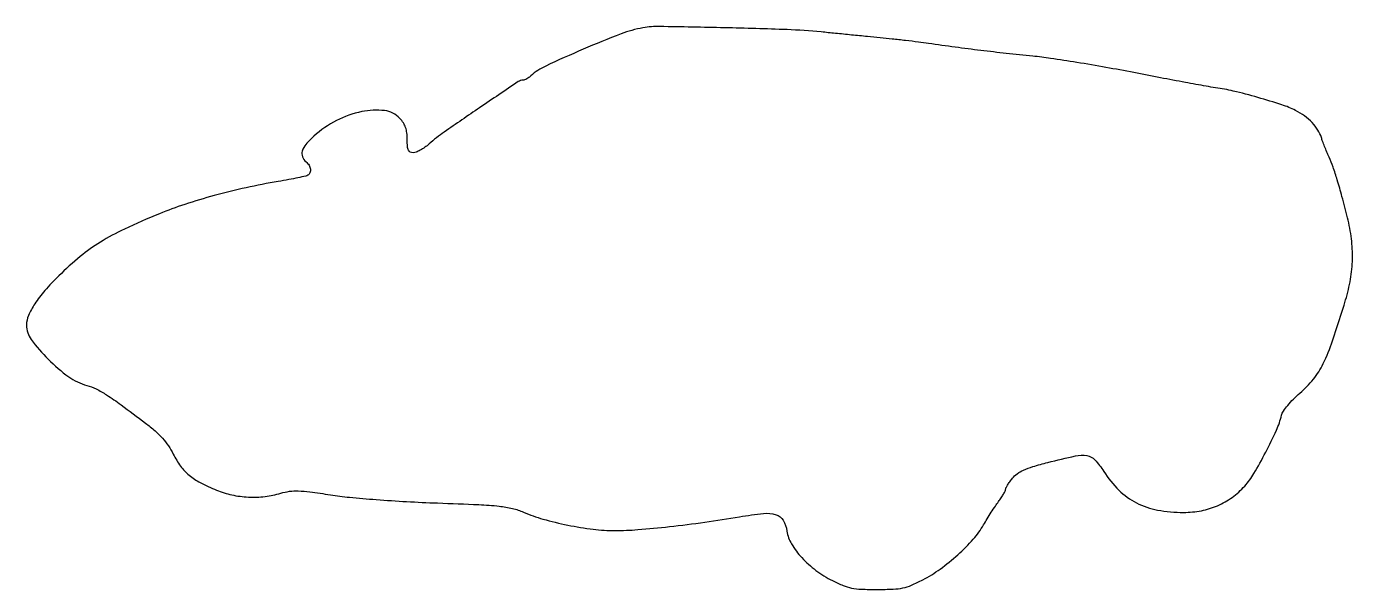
# Model space of a CAD drawing. Extents: x 0 to 439, y 1 to 187.
import ezdxf

# ---------------------------------------------------------------- set-up
doc = ezdxf.new("R2010")
doc.units = 0

msp = doc.modelspace()

# ---------------------------------------------------------------- linework, layer by layer
msp.add_lwpolyline([(204, 186.299572, 0.048698), (196.739192, 184.300102, 0.009584), (184.193449, 179.213319, 0.008086), (171.805305, 173.673065, 0.074852), (166.927189, 170.434107, -0.027731), (166.24862, 169.885245, -0.028648), (165.520574, 169.421269, -0.029884), (164.846836, 169.095518, -0.097964), (164.363996, 169, 0.149067), (162.727685, 168.501075, 0.000945), (149.931877, 159.863016, 0.00331), (138.252944, 151.833412, 0.027909), (133.227771, 147.895123, -0.026682), (131.821047, 146.787078, -0.027728), (130.321729, 145.850442, -0.028817), (128.941563, 145.19168, -0.097232), (127.965204, 145, -0.104581), (126.957973, 145.213004, -0.184555), (126.36284, 145.803884, -0.091282), (126.070867, 146.987126, -0.014967), (126, 149.353977, 0.029971), (125.867282, 151.566124, 0.054332), (125.457263, 153.329947, 0.059215), (124.707964, 154.860531, 0.043493), (123.547749, 156.353977, 0.178909), (118.491167, 158.918194, 0.079811), (110.922018, 158.584627, 0.068136), (102.548975, 155.628542, 0.064907), (95.124962, 150.493931, 0.032172), (92.471764, 147.767369, 0.102282), (91.250798, 145.551325, 0.166548), (91.307809, 143.672642, 0.130144), (92.5, 142, -0.081715), (93.483922, 140.866798, -0.105888), (93.942932, 139.573095, -0.129186), (93.792289, 138.393232, -0.159657), (93.081538, 137.550393, -0.082875), (92.396974, 137.270438, -0.003536), (89.83861, 136.709727, -0.005978), (86.781765, 136.100482, -0.004213), (83.331538, 135.485664, 0.012146), (72.677348, 133.412212, 0.012119), (62.128437, 130.822444, 0.012707), (52.338808, 127.896934, 0.019229), (44, 124.812743, 0.010934), (32.405196, 119.710045, 0.029067), (24.444887, 115.417346, 0.034223), (17.805457, 110.666375, 0.021118), (10.658141, 104.247569, 0.019515), (6.055024, 99.383028, 0.034775), (2.724507, 94.995089, 0.043245), (0.655134, 91.145958, 0.102066), (0, 87.970013, 0.160289), (1.575933, 83.180392, 0.037479), (7.163596, 76.688343, 0.039119), (13.96257, 70.879739, 0.091699), (19.969572, 68.008193, -0.049099), (23.032838, 66.851143, -0.027907), (26.483605, 64.897899, -0.016047), (31.277688, 61.597234, -0.003455), (39.351982, 55.560956, -0.01771), (42.545668, 52.955632, -0.030063), (44.997203, 50.531342, -0.033758), (46.936191, 48.050378, -0.031885), (48.564644, 45.28469, 0.04081), (51.002552, 41.308136, 0.0613), (53.785111, 38.345099, 0.053117), (57.498261, 35.868512, 0.022959), (62.892457, 33.354203, 0.04548), (67.946907, 31.794195, 0.040254), (73.412696, 31.09072, 0.040177), (78.931853, 31.271672, 0.044842), (84.145168, 32.343175, -0.038562), (87.042108, 32.976548, -0.04252), (89.907847, 33.129075, -0.025563), (93.768288, 32.808199, -0.005215), (100.554099, 31.820959, 0.014322), (106.884749, 31.017375, 0.00545), (115.749592, 30.246702, 0.005199), (125.796021, 29.588526, 0.004951), (136.018514, 29.126976, -0.002303), (149.683827, 28.582505, -0.015379), (156.470326, 28.071315, -0.031189), (160.840157, 27.328868, -0.046488), (164.513832, 26.096906, 0.035593), (170.906839, 23.797154, 0.018845), (179.100534, 21.822612, 0.01879), (187.542391, 20.449754, 0.031177), (194.739413, 20.007989, 0.019747), (202.283966, 20.313856, 0.007487), (212.780372, 21.313846, 0.007235), (224.470115, 22.775922, 0.007448), (236, 24.563251, -0.016531), (243.922813, 25.644462, -0.099639), (248.035956, 25.248172, -0.189045), (250.35701, 23.415518, -0.092815), (251.645629, 19.814649, 0.095655), (253.197277, 15.554549, 0.050969), (256.567786, 11.045254, 0.046428), (261.239013, 6.828711, 0.043153), (266.719413, 3.428995, 0.021004), (270.238369, 1.827944, 0.047546), (273.039136, 0.992273, 0.038852), (276.27525, 0.611001, 0.010197), (281.5, 0.510577, 0.010188), (286.827381, 0.625397, 0.041595), (290.036399, 1.028844, 0.049459), (292.85737, 1.923302, 0.018605), (296.605168, 3.701861, 0.036824), (302.361721, 7.262274, 0.026797), (308.2122, 12.004037, 0.027262), (313.311832, 17.142571, 0.051186), (316.730662, 21.883112, -0.007119), (317.917142, 23.877073, -0.005243), (319.285697, 26.052766, -0.005299), (320.623553, 28.083377, -0.011776), (321.694807, 29.594391, 0.012828), (322.577896, 30.845568, 0.016306), (323.324309, 32.045827, 0.014344), (323.880218, 33.07548, 0.115734), (324.004967, 33.594391, -0.119247), (324.130707, 34.101922, -0.016501), (324.667954, 35.055148, -0.018137), (325.394964, 36.158773, -0.014465), (326.254967, 37.295473, -0.067981), (327.853839, 38.810317, -0.050978), (329.959747, 40.018313, -0.032754), (333.052029, 41.159173, -0.009274), (338, 42.525429, -0.008824), (347.124258, 44.692778, -0.093968), (350.921034, 44.799807, -0.16811), (353.547533, 43.391065, -0.0441), (356.508855, 39.553611, 0.05527), (361.523689, 33.346139, 0.07686), (367.2996, 29.157534, 0.073394), (374.279832, 26.786222, 0.045642), (382.908931, 26.009769, 0.046898), (388.790084, 26.57141, 0.05459), (394.156219, 28.219656, 0.055647), (398.95403, 30.955637, 0.051984), (403.152619, 34.738172, 0.050008), (406.164328, 38.837083, 0.013472), (410.086035, 45.901112, 0.013645), (413.631231, 53.192314, 0.046647), (415.348451, 58.172291, -0.09097), (415.944421, 59.505859, -0.022874), (417.385931, 61.412134, -0.022439), (419.273954, 63.487924, -0.020218), (421.404865, 65.462874, 0.047448), (425.858547, 70.065346, 0.05452), (429.132122, 75.226809, 0.033388), (432.231986, 82.778188, 0.007121), (436.543658, 96.306552, 0.031437), (438.157021, 103.152598, 0.036528), (438.795259, 109.810913, 0.036373), (438.458596, 116.515448, 0.030705), (437.156737, 123.5, 0.004064), (435.335918, 130.519633, 0.008313), (433.771922, 135.988422, 0.010471), (432.372763, 140.266078, 0.022213), (431.075553, 143.5, -0.006928), (430.326146, 145.214666, -0.005747), (429.575, 147.059375, -0.005807), (428.925652, 148.765953, -0.015552), (428.515517, 150, 0.069103), (427.375336, 152.500939, 0.048478), (425.468753, 154.944306, 0.04498), (422.953903, 157.156219, 0.040629), (420, 158.96842, 0.038839), (415.432052, 160.853742, 0.00915), (407.524881, 163.260714, 0.00977), (399.369937, 165.409619, 0.026563), (393.5, 166.508108, -0.011274), (390.419227, 166.987693, -0.001291), (383.50625, 168.24249, -0.001557), (375.290064, 169.782229, -0.001268), (366.5, 171.480987, 0.004249), (357.233784, 173.214522, 0.003796), (347.584375, 174.859524, 0.003809), (338.891581, 176.205739, 0.011806), (333, 176.930598, -0.002639), (324.232475, 177.846486, -0.002955), (315.799478, 178.822925, -0.002941), (307.341867, 179.903414, -0.002563), (298.5, 181.13204, 0.00443), (295.17903, 181.580868, 0.002129), (290.9125, 182.10059, 0.002111), (286.456764, 182.605049, 0.00302), (282.5, 183.011942, -0.000374), (278.301234, 183.42128, -0.000194), (273.059375, 183.938317, -0.000193), (267.675377, 184.47358, -0.000294), (263, 184.942987, 0.016306), (251.669716, 185.715118, 0.003111), (231.028816, 186.318231, 0.001718), (209.62103, 186.736874, 0.046914)], format="xyb", close=True)

doc.saveas('drawing.dxf')
